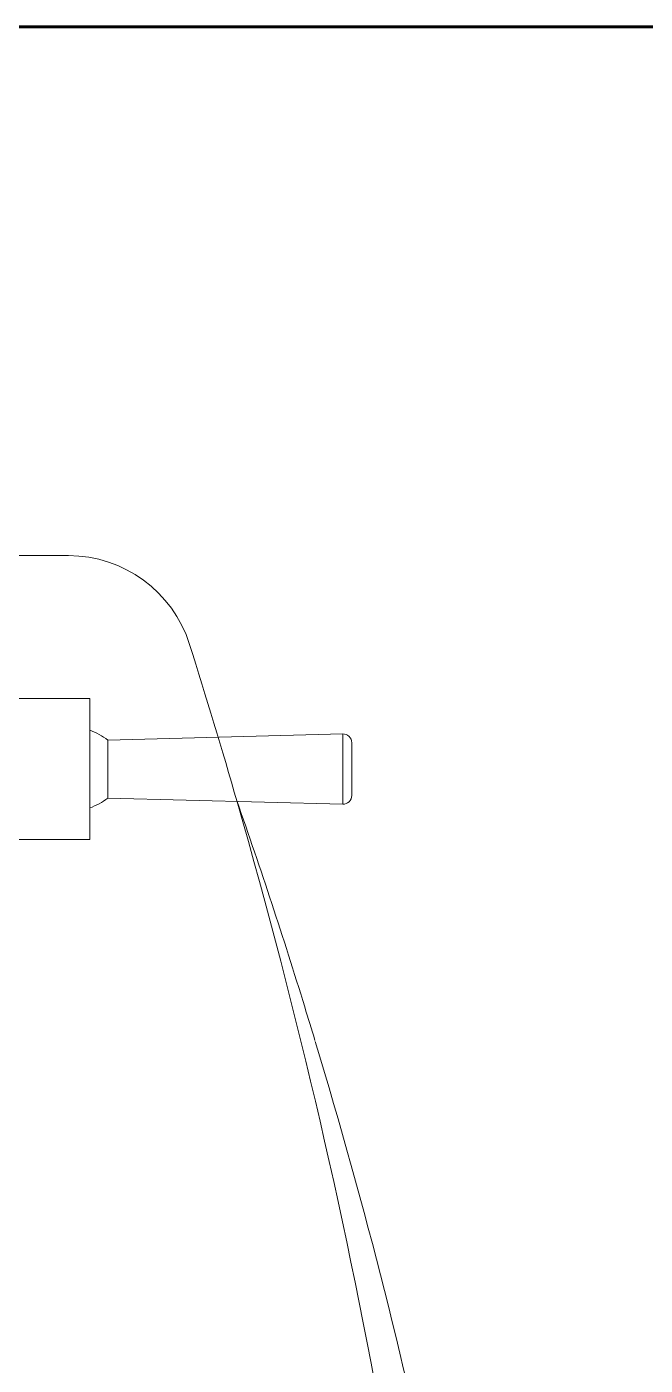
# Model space of a CAD drawing. Header units: millimetres. Extents: x 72 to 2826, y -203 to 794.
# Drawn here: x 1759.5146 to 1759.6676, y 384.9488 to 385.2801 of the extents above; entities that cross this region are included whole.
import ezdxf

# ---------------------------------------------------------------- set-up
doc = ezdxf.new("R2010")
doc.units = ezdxf.units.MM
doc.layers.add('envolvente', color=164, linetype='Continuous', lineweight=60)
doc.layers.add('mobiliario', color=252, linetype='Continuous', lineweight=9)

# ---------------------------------------------------------------- blocks, each defined once
blk = doc.blocks.new('SE2')
at = {"layer": 'mobiliario'}
for q in [(128.3507127086128, 393.0225371118055), (154.1958411798507, 393.0225371118055)]:
    blk.add_line((154.1481483859375, 393.0225371118055), q, dxfattribs=at)
for centre, radius, start, end in [((154.1958411798507, 385.9156171118053), 7.106919999999995, 17.55821374510212, 90), ((-173.4382496115718, 282.2468913631313), 350.7510704624746, 17.55550343394372, 17.55821374510193), ((-173.4382496115718, 282.2468913631313), 350.7510704624747, 16.05373424151337, 17.55550343394373), ((-134.8299121739145, 274.6278075801644), 316.272427494354, 17.13029102884354, 19.33060603803136), ((-173.4382496115718, 282.2468913631313), 350.7510704624747, 4.002814652917925, 16.05373424151337), ((-131.747191862511, 275.1795678264314), 313.1621506415751, 16.84084688202672, 17.2004339818676), ((-131.747191862511, 275.1795678264314), 313.1621506415751, 6.248453500637384, 16.8299268103819)]:
    blk.add_arc(centre, radius, start, end, dxfattribs=at)
blk = doc.blocks.new('110-32-planta')
at = {"layer": 'mobiliario'}
for p, q in [((7.810715557537947, 4.09738078572635), (7.830363557537942, 4.09738078572635)), ((7.830363557537942, 4.062436785726351), (7.830363557537942, 4.09738078572635)), ((7.834830757537942, 4.087076785726349), (7.892936484396095, 4.088612026595303)), ((7.892936484396095, 4.071205544857396), (7.892936484396095, 4.088612026595303)), ((7.834830757537942, 4.072740785726348), (7.834830757537942, 4.087076785726349)), ((7.895169957537946, 4.073380785726349), (7.895169957537946, 4.086436785726348)), ((7.834830757537942, 4.072740785726348), (7.892936484396095, 4.071205544857396)), ((7.810715557537947, 4.062436785726351), (7.830363557537942, 4.062436785726351))]:
    blk.add_line(p, q, dxfattribs=at)
for centre, radius, start, end in [((7.824594500488777, 4.073763482508014), 0.0167935999999998, 52.44424076723617, 69.90808837350905), ((7.892993957537946, 4.086436785726348), 0.002176, 0, 91.51348871821943), ((7.824594500488777, 4.086054088944685), 0.0167935999999998, 290.091911626491, 307.5557592327635), ((7.892993957537946, 4.073380785726349), 0.002176, 268.4865112817806, 0)]:
    blk.add_arc(centre, radius, start, end, dxfattribs=at)

msp = doc.modelspace()

# ---------------------------------------------------------------- linework, layer by layer
at = {"layer": 'envolvente'}
msp.add_line((1759.873870764941, 385.2800866867258), (1758.648870764941, 385.280086686726), dxfattribs=at)

# ---------------------------------------------------------------- block references
msp.add_blockref('110-32-planta', (1751.699829344637, 381.0164723009998))
at = {"xscale": 0.0044247438065974, "yscale": 0.0044247438065974, "zscale": 0.0044247438065974}
msp.add_blockref('SE2', (1758.842621159176, 383.4101796413511), dxfattribs=at)

doc.saveas('drawing.dxf')
